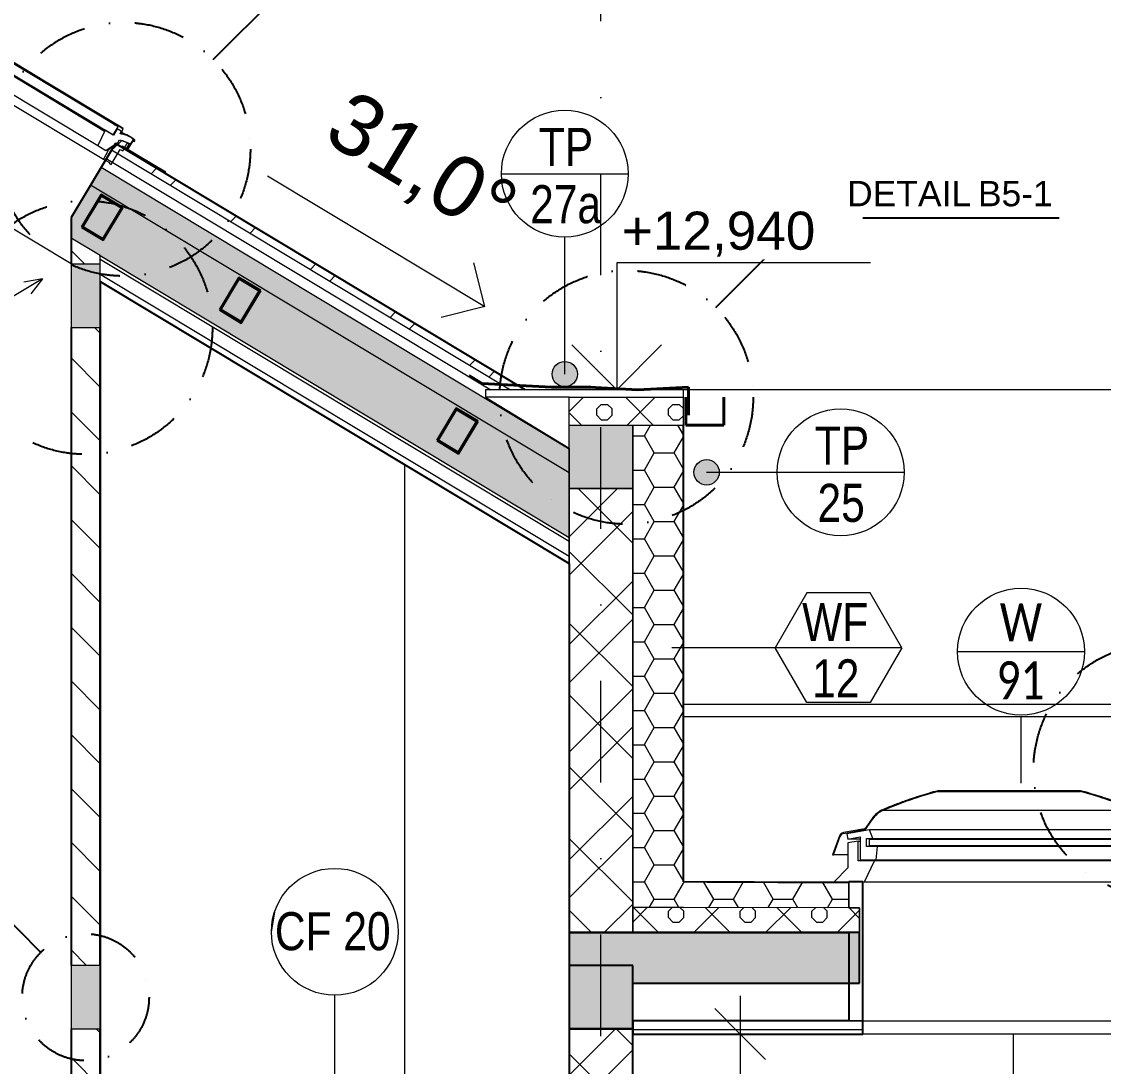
# Model space of a CAD drawing. Header units: millimetres. Extents: x 51291 to 245431, y -8645 to 72638.
# Drawn here: x 61745 to 66011, y 10273 to 14391 of the extents above; entities that cross this region are included whole.
import ezdxf

# ---------------------------------------------------------------- set-up
doc = ezdxf.new("R2010")
doc.units = ezdxf.units.MM
doc.linetypes.add('HA_DashDot_10mm-S3mm', pattern=[1000, 400, -300, 0, -300])
doc.linetypes.add('HA_DashDot_4mm-S1mm', pattern=[400, 200, -100, 0, -100])
for name, color, linetype, lineweight in [('A-____-____-DIMS', 9, 'Continuous', 5), ('A-____-____-DIMS-100', 9, 'Continuous', 5), ('A-CLNG-____-IDEN', 9, 'Continuous', 9), ('A-CLNG-____-MCUT', 9, 'Continuous', 25), ('A-CLNG-____-OTLN', 9, 'Continuous', 9), ('A-DETL-____-OTLN', 9, 'Continuous', 25), ('A-DETL-____-THIN', 9, 'Continuous', 9), ('A-DETL-____-WIDE', 9, 'Continuous', 40), ('A-DETL-GENF-OTLN', 9, 'Continuous', 9), ('A-FLOR-____-MCUT', 9, 'Continuous', 25), ('A-FLOR-____-OVHD', 9, 'HA_DashDot_4mm-S1mm', 25), ('A-FLOR-____-PATT', 9, 'Continuous', 25), ('A-GENM-____-IDEN', 9, 'Continuous', 9), ('A-GLAZ-____-IDEN', 9, 'Continuous', 9), ('A-GLAZ-____-MCUT', 9, 'Continuous', 5), ('A-GLAZ-____-OTLN', 9, 'Continuous', 5), ('A-ROOF-____-MCUT', 9, 'Continuous', 25), ('A-ROOF-____-OTLN', 9, 'Continuous', 9), ('A-ROOF-____-PATT', 9, 'Continuous', 25), ('A-WALL-____-MCUT', 9, 'Continuous', 25), ('A-WALL-____-OTLN', 9, 'Continuous', 9), ('A-WALL-____-PATT', 9, 'Continuous', 25), ('G-____-____-DIMS', 9, 'Continuous', 5), ('G-____-____-TEXT', 9, 'Continuous', 5), ('I-WALL-____-MCUT', 9, 'Continuous', 25), ('I-WALL-____-OTLN', 9, 'Continuous', 9), ('S-BEAM-____-MCUT', 9, 'Continuous', 25), ('S-COLS-____-OTLN', 9, 'Continuous', 9), ('S-GRID-____-OTLN', 9, 'Continuous', 5)]:
    doc.layers.add(name, color=color, linetype=linetype, lineweight=lineweight)
doc.styles.add('Arial_1', font='arial.ttf', dxfattribs={"height": 150})
doc.styles.add('Arial_2', font='arial.ttf', dxfattribs={"height": 100})
doc.styles.add('Arial_3', font='arial.ttf', dxfattribs={"width": 0.8, "height": 150})
doc.styles.add('Arial_4', font='arial.ttf', dxfattribs={"height": 240})
doc.styles.add('Calibri', font='calibri.ttf', dxfattribs={"width": 0.8, "height": 150})
doc.dimstyles.new('Inner_Dimensions', dxfattribs={"dimscale": 304.8, "dimtxt": 153.03891, "dimasz": 0.656168, "dimexe": 0.492126, "dimexo": 0.0625, "dimgap": 0.065617, "dimtad": 1, "dimdec": 0, "dimzin": 0, "dimdsep": 46, "dimtxsty": 'Arial_1', "dimblk1": 'OBLIQUE', "dimblk2": 'OBLIQUE', "dimsah": 1, "dimcen": 0.09, "dimdle": 0.492126, "dimazin": 0, "dimtfac": 1, "dimtdec": 4, "dimtix": 1, "dimtmove": 0, "dimatfit": 3, "dimfxl": 0.492126, "dimfxlon": 1, "dimtvp": 1, "dimtolj": 1, "dimtzin": 0, "dimlwd": 9, "dimlwe": 9, "dimarcsym": 2})
pattern_1 = [(45, (61896.3, 1865.4), (-212.132, 212.132), []), (45, (62046.3, 1865.4), (-212.132, 212.132), []), (315, (61896.3, 1865.4), (141.4214, 141.4214), [])]
pattern_2 = [(0, (61896.31, 1865.4), (117.187, 67.658), [78.125, -156.25]), (120, (61896.31, 1865.4), (-117.18705, 67.65792), [78.125, -156.25]), (60, (61896.31, 1865.4), (0.00045, 135.3168), [0, -156.25, 78.125, 0])]
pattern_3 = [(45, (61967.02, 1865.4), (-141.4214, 141.4214), []), (0, (62192.36, 1931.64), (141.421, 141.421), [25, -257.843]), (45, (62217.36, 1931.64), (-141.4214, 141.4214), [25, -175]), (90, (62235.04, 1949.32), (-141.421, 141.421), [25, -257.843]), (135, (62235.04, 1974.32), (-141.4214, -141.4214), [25, -175]), (0, (62192.36, 1992), (141.421, 141.421), [25, -257.843]), (45, (62174.69, 1974.32), (-141.4214, 141.4214), [25, -175]), (90, (62174.69, 1949.32), (-141.421, 141.421), [25, -257.843]), (135, (62192.36, 1931.64), (-141.4214, -141.4214), [25, -175]), (135, (62159.86, 1865.4), (-141.4214, -141.4214), [])]

# ---------------------------------------------------------------- blocks, each defined once
blk = doc.blocks.new('Roof-Windows_VELUX_CXP_ISD-1 - CXP size 900x1200 _090120_-1750642-ŘEZ 4-4 OBJEKT D')
at = {"layer": 'A-GLAZ-____-MCUT', "color": 50}
for p, q in [((65140.2, 11283.8), (65141.4, 11281)), ((65141.4, 11281), (65140.2, 11283.8)), ((66138.3, 11281), (66139.5, 11283.8)), ((66139.5, 11283.8), (66138.3, 11281)), ((65099.4, 11249.9), (65075.5, 11215.7)), ((65078, 11214), (65101.9, 11248.2)), ((66177.9, 11248.2), (66201.7, 11214)), ((66204.2, 11215.7), (66180.3, 11249.9)), ((64970.4, 11181), (64943.3, 11106.9)), ((64946.5, 11106.9), (64973.2, 11180)), ((65062.6, 11207.4), (64985.7, 11193.9)), ((64986.2, 11190.9), (65063.1, 11204.5)), ((65089.2, 11205.1), (64999.5, 11189.3)), ((64999.5, 11189.3), (65003.2, 11168.6)), ((65003.2, 11168.6), (65052.4, 11177.3)), ((65052.4, 11177.3), (65052.4, 11087.2)), ((65102.4, 11170.8), (65089.2, 11205.1)), ((66190.6, 11205.1), (66177.4, 11170.8)), ((66280.2, 11189.3), (66190.6, 11205.1)), ((66216.6, 11204.5), (66293.5, 11190.9)), ((66294, 11193.9), (66217.1, 11207.4)), ((66227.4, 11087.2), (66227.4, 11177.3)), ((66227.4, 11177.3), (66276.6, 11168.6)), ((66276.6, 11168.6), (66280.2, 11189.3)), ((66306.5, 11180), (66333.2, 11106.9)), ((66336.4, 11106.9), (66309.3, 11181)), ((65044.4, 11160.7), (65003.4, 11153.4)), ((65003.4, 11153.4), (65003.4, 11054.7)), ((65044.4, 11083), (65044.4, 11160.7)), ((65076.4, 11139.2), (65076.4, 11170.8)), ((65076.4, 11170.8), (65102.4, 11170.8)), ((65120.5, 11139.2), (65076.4, 11139.2)), ((66192.5, 11167.4), (65087.2, 11167.4)), ((65087.2, 11167.4), (65087.2, 11143.4)), ((65087.2, 11143.4), (66192.5, 11143.4)), ((65115.1, 11087.2), (65120.5, 11139.2)), ((66203.4, 11139.2), (66159.2, 11139.2)), ((66159.2, 11139.2), (66164.7, 11087.2)), ((66177.4, 11170.8), (66203.4, 11170.8)), ((66192.5, 11143.4), (66192.5, 11167.4)), ((66203.4, 11170.8), (66203.4, 11139.2)), ((66276.4, 11153.4), (66235.4, 11160.7)), ((66235.4, 11160.7), (66235.4, 11083)), ((66276.4, 11054.7), (66276.4, 11153.4)), ((64943.3, 11106.9), (64946.5, 11106.9)), ((66333.2, 11106.9), (66336.4, 11106.9)), ((65003.4, 11054.7), (64949.9, 11000)), ((65109.1, 11083), (65044.4, 11083)), ((65052.4, 11087.2), (65115.1, 11087.2)), ((65069.4, 11000), (65109.1, 11083)), ((66164.7, 11087.2), (66227.4, 11087.2)), ((66170.7, 11083), (66210.3, 11000)), ((66235.4, 11083), (66170.7, 11083)), ((66329.9, 11000), (66276.4, 11054.7)), ((64949.9, 11000), (65069.4, 11000)), ((66210.3, 11000), (66329.9, 11000))]:
    blk.add_line(p, q, dxfattribs=at)
at = {"layer": 'A-GLAZ-____-MCUT', "color": 50, "flags": 128}
for points in [[(65920.9, 11359.1), (65639.9, 11359.1), (65358.9, 11359.1)], [(65358.9, 11356), (65639.9, 11356), (65920.9, 11356)]]:
    blk.add_lwpolyline(points, dxfattribs=at)
at = {"layer": 'A-GLAZ-____-MCUT', "color": 50}
for centre, radius, start, end in [((65776.8, 9791.5), 1622.4, 104.9296, 113.1042), ((65776.8, 9791.5), 1619.4, 104.958, 113.1019), ((65502.9, 9791.5), 1622.4, 66.8958, 75.0703), ((65502.9, 9791.5), 1619.4, 66.8981, 75.042), ((65181.4, 11192.7), 100, 114.3422, 145.0985), ((65181.4, 11192.7), 97, 114.3422, 145.0985), ((66098.3, 11192.7), 97, 34.9015, 65.6578), ((66098.3, 11192.7), 100, 34.9015, 65.6578), ((64989.2, 11174.2), 20, 99.9932, 159.9502), ((64989.2, 11174.2), 17, 99.9932, 159.9502), ((65059.1, 11227.1), 20, 279.9932, 325.0985), ((65059.1, 11227.1), 23, 279.9932, 325.0985), ((66220.6, 11227.1), 23, 214.9015, 260.0068), ((66220.6, 11227.1), 20, 214.9015, 260.0068), ((66290.5, 11174.2), 17, 20.0498, 80.0068), ((66290.5, 11174.2), 20, 20.0498, 80.0068)]:
    blk.add_arc(centre, radius, start, end, dxfattribs=at)
at = {"layer": 'A-GLAZ-____-OTLN', "color": 50}
for p, q in [((66138.3, 11281), (65141.4, 11281)), ((66138.3, 11281), (65141.4, 11281)), ((66190.6, 11205.1), (65089.2, 11205.1)), ((65052.4, 11168.6), (65003.2, 11168.6)), ((65044.4, 11160.7), (65052.4, 11160.7)), ((65102.4, 11170.8), (66177.4, 11170.8)), ((66159.2, 11139.2), (65120.5, 11139.2)), ((66276.6, 11168.6), (66227.4, 11168.6)), ((66227.4, 11160.7), (66235.4, 11160.7)), ((65003.4, 11106.9), (64946.5, 11106.9)), ((66333.2, 11106.9), (66276.4, 11106.9)), ((66170.7, 11083), (65109.1, 11083)), ((65115.1, 11087.2), (66164.7, 11087.2)), ((65069.4, 11000), (66210.3, 11000))]:
    blk.add_line(p, q, dxfattribs=at)
for points, knots in [([(65358.9, 11359.1), (65334, 11352.5), (65301.1, 11342.9), (65268.5, 11332.2), (65260.4, 11329.5)], [0, 0, 0, 0, 0.3333333, 0.4444658, 0.4444658, 0.4444658, 0.4444658]), ([(66019.4, 11329.5), (66011.2, 11332.2), (65978.6, 11342.9), (65945.7, 11352.5), (65920.9, 11359.1)], [-0.4444826, -0.4444826, -0.4444826, -0.4444826, -0.3333333, 0, 0, 0, 0]), ([(65236, 11321.1), (65228, 11318.3), (65195.7, 11306.6), (65163.9, 11293.9), (65140.2, 11283.8)], [0.5555541, 0.5555541, 0.5555541, 0.5555541, 0.6666667, 1, 1, 1, 1]), ([(66139.5, 11283.8), (66115.8, 11293.9), (66084, 11306.6), (66051.8, 11318.3), (66043.7, 11321.1)], [-1, -1, -1, -1, -0.6666667, -0.5555283, -0.5555283, -0.5555283, -0.5555283]), ([(65115.3, 11267.7), (65113.8, 11266.3), (65108, 11260.9), (65102.8, 11254.8), (65099.4, 11249.9)], [0.5553188, 0.5553188, 0.5553188, 0.5553188, 0.6666667, 1, 1, 1, 1]), ([(65140.2, 11283.8), (65134.8, 11281.3), (65127.8, 11277.4), (65121.4, 11272.7), (65119.8, 11271.4)], [0, 0, 0, 0, 0.3333333, 0.4446988, 0.4446988, 0.4446988, 0.4446988]), ([(66159.9, 11271.4), (66158.3, 11272.7), (66151.9, 11277.4), (66145, 11281.3), (66139.5, 11283.8)], [-0.4447841, -0.4447841, -0.4447841, -0.4447841, -0.3333333, 0, 0, 0, 0]), ([(66180.3, 11249.9), (66176.9, 11254.8), (66171.8, 11260.9), (66166, 11266.3), (66164.5, 11267.7)], [-1, -1, -1, -1, -0.6666667, -0.5551982, -0.5551982, -0.5551982, -0.5551982]), ([(64985.7, 11193.9), (64984, 11193.6), (64981.5, 11192.8), (64978.4, 11191.1), (64976.7, 11189.8), (64975.4, 11188.6), (64974.1, 11187.4), (64972.2, 11185), (64971, 11182.7), (64970.4, 11181)], [0, 0, 0, 0, 0.25, 0.375, 0.5, 0.5625, 0.625, 0.75, 1, 1, 1, 1]), ([(66309.3, 11181), (66308.7, 11182.7), (66307.5, 11185), (66305.3, 11187.7), (66303.7, 11189.2), (66302.4, 11190.3), (66300.9, 11191.3), (66298.2, 11192.8), (66295.8, 11193.6), (66294, 11193.9)], [-1, -1, -1, -1, -0.75, -0.625, -0.5, -0.4375, -0.375, -0.25, 0, 0, 0, 0])]:
    blk.add_open_spline(points, degree=3, knots=knots, dxfattribs=at)
for points in [[(65117.2, 11265.4), (65118.7, 11266.7), (65120.2, 11267.9), (65121.7, 11269.1)], [(66158, 11269.1), (66159.6, 11267.9), (66161, 11266.7), (66162.5, 11265.4)], [(65063.1, 11204.5), (65064.6, 11204.7), (65067.5, 11205.5), (65071.6, 11207.6), (65075.2, 11210.4), (65077.1, 11212.7), (65078, 11214)], [(66201.7, 11214), (66202.6, 11212.7), (66204.6, 11210.4), (66208.1, 11207.6), (66212.2, 11205.5), (66215.1, 11204.7), (66216.6, 11204.5)]]:
    blk.add_open_spline(points, degree=3, dxfattribs=at)
blk = doc.blocks.new('Roof-Windows_VELUX_GLL_1061 - CK02-1755538-ŘEZ 4-4 OBJEKT D')
at = {"layer": 'A-GLAZ-____-MCUT', "color": 50}
for p, q in [((61389.3, 14352.8), (61386.7, 14348.5)), ((61386.7, 14348.5), (61472.4, 14297)), ((61475, 14301.3), (61389.3, 14352.8)), ((61499, 14341.2), (61431.6, 14229)), ((61497.2, 14358.2), (61490.2, 14346.5)), ((61490.2, 14346.5), (61499, 14341.2)), ((61509.3, 14350.9), (61497.2, 14358.2)), ((61522.4, 14372.7), (61509.3, 14350.9)), ((61608.7, 14320.8), (61522.4, 14372.7)), ((61472.4, 14297), (61475, 14301.3)), ((61554.4, 14302.1), (61516.6, 14228.1)), ((61529.8, 14268.8), (61554.4, 14307.5)), ((61554.4, 14307.5), (61559.3, 14315.6)), ((61556.1, 14304.9), (61554.4, 14302.1)), ((61575.2, 14293.4), (61556.1, 14304.9)), ((61559.3, 14315.6), (61578.2, 14304.2)), ((61561.8, 14271.2), (61575.2, 14293.4)), ((61584.8, 14301.7), (61565.2, 14269.1)), ((61578.2, 14304.2), (61582.7, 14311.7)), ((61582.7, 14311.7), (61597.8, 14302.6)), ((62125.4, 13976.8), (61584.8, 14301.7)), ((61597.8, 14302.6), (61608.7, 14320.8)), ((61464.4, 14209.3), (61490.5, 14252.7)), ((61498.3, 14256.9), (61485.2, 14235.1)), ((61490.5, 14252.7), (61492.6, 14252.3)), ((61492.6, 14252.3), (61505.5, 14273.8)), ((61504.7, 14253.1), (61498.3, 14256.9)), ((61525.3, 14245), (61504.7, 14253.1)), ((61505.5, 14273.8), (61522, 14263.9)), ((61522, 14263.9), (61529.8, 14268.8)), ((61538.3, 14215), (61574.8, 14263.4)), ((61574.8, 14263.4), (61561.8, 14271.2)), ((61565.2, 14269.1), (62105.9, 13944.3)), ((61431.6, 14229), (61464.4, 14209.3)), ((61486.7, 14232.2), (61488.9, 14232)), ((61495.1, 14221.3), (61499.7, 14219.3)), ((61503.8, 14220.9), (61505.8, 14225.6)), ((61505.8, 14225.6), (61523.1, 14218.2)), ((61516.6, 14228.1), (61525.3, 14245)), ((61533.2, 14218.1), (61516.6, 14228.1)), ((61516.6, 14228.1), (61538.3, 14215)), ((61523.1, 14218.2), (61522.5, 14216.8)), ((61530.1, 14212.9), (61533.2, 14218.1)), ((62074, 13963.4), (62045.7, 13902.6)), ((62107, 13943.6), (62074, 13963.4)), ((62105.9, 13944.3), (62125.4, 13976.8)), ((62122.1, 13968.8), (62107, 13943.6)), ((62123, 13982.5), (62109.2, 13986.6)), ((62109.2, 13986.6), (62112.7, 13984.5)), ((62112.7, 13984.5), (62122.7, 13981.5)), ((62137.3, 13959.7), (62122.1, 13968.8)), ((62130.3, 13978.2), (62144.8, 13969.6)), ((62146, 13970), (62130.8, 13979.1)), ((62133.2, 13948.9), (62137.3, 13959.7)), ((62144.8, 13969.6), (62136.7, 13948.5)), ((62138.7, 13950.9), (62146, 13970)), ((62077.7, 13883.4), (62126, 13915.9)), ((62139.9, 13921.8), (62107.8, 13890.7)), ((62126, 13915.9), (62131.4, 13925)), ((62131.4, 13925), (62175.5, 13909.3)), ((62167, 13912), (62139.9, 13921.8)), ((62143.6, 13882), (62161.5, 13911.9)), ((62167.2, 13907.7), (62155.4, 13888)), ((62185.8, 13926.4), (62160.8, 13884.8)), ((62161.5, 13911.9), (62166.3, 13910.1)), ((62162.5, 13883.8), (62184.6, 13920.5)), ((62175.5, 13909.3), (62185.8, 13926.4)), ((62184.6, 13920.5), (62187.5, 13918.8)), ((62045.7, 13902.6), (62077.7, 13883.4)), ((62086.1, 13882.9), (62068.2, 13849.2)), ((62099.4, 13895.7), (62086.1, 13882.9)), ((62098.5, 13828.3), (62133.7, 13886.8)), ((62107.8, 13890.7), (62099.4, 13895.7)), ((62133.7, 13886.8), (62143.6, 13882)), ((62141.9, 13900.6), (62139.3, 13896.3)), ((62139.3, 13896.3), (62310.8, 13793.3)), ((62313.3, 13797.6), (62141.9, 13900.6)), ((62155.4, 13888), (62157.1, 13887)), ((62157.1, 13887), (62168.9, 13906.6)), ((62160.8, 13884.8), (62162.5, 13883.8)), ((62068.2, 13849.2), (62091.8, 13835)), ((62091.8, 13835), (62090.6, 13833)), ((62090.6, 13833), (62098.5, 13828.3)), ((62310.8, 13793.3), (62313.3, 13797.6))]:
    blk.add_line(p, q, dxfattribs=at)
for centre, radius, start, end in [((61486.9, 14234.1), 1.93, 149, 264.5718), ((61484.8, 14211.4), 7, 305.0324, 10.2113), ((61488.4, 14227), 5, 337.8937, 84.5718), ((61484.8, 14211.4), 8.4, 305.0324, 10.2125), ((61514, 14216.6), 22.6, 157.8937, 190.2113), ((61513.9, 14216.6), 21.2, 170.407, 190.2125), ((61494.5, 14219.9), 1.5, 66.7499, 170.407), ((61501, 14222.1), 3.1, 246.7499, 336.7493), ((61526.5, 14215.1), 4.3, 156.75, 329), ((61490.3, 14203.6), 2.5, 125.0324, 219.7084), ((61519.7, 14228), 40.7, 219.7084, 254.5824), ((61490.3, 14203.6), 1.1, 125.0324, 219.7088), ((61519.7, 14228), 39.3, 219.7088, 244.4278), ((61504.9, 14197.1), 5, 244.4278, 308.3099), ((61509.5, 14191.2), 2.5, 254.5824, 128.3099), ((62112.6, 13947.5), 35.5, 60.0069, 73.4346), ((62112.6, 13947.5), 36.5, 59.993, 73.4346), ((62119.6, 13852.1), 100.7, 44.9344, 79.0659), ((62122, 13850.2), 99.3, 72.1661, 83.5738), ((62122, 13850.2), 99.3, 72.1661, 81.5076), ((62122.1, 13850.6), 99, 61.0837, 72.1475), ((62122.1, 13850.6), 99, 61.0759, 72.1475), ((62165.7, 13908.5), 1.7, 329, 70.1038), ((62165.7, 13908.5), 3.7, 329, 70.1038), ((62122.1, 13850.6), 99, 49.9885, 61.0837), ((62122.1, 13850.6), 99, 49.9907, 61.0759), ((62188.9, 13921.2), 2.83, 239, 44.9344)]:
    blk.add_arc(centre, radius, start, end, dxfattribs=at)
at = {"layer": 'A-GLAZ-____-OTLN', "color": 50}
for p, q in [((61553.8, 14306.6), (61578.8, 14291.6)), ((61575.2, 14293.4), (61578.6, 14291.4)), ((61575.9, 14294.6), (61581.4, 14303.7)), ((61575.9, 14294.6), (61579.3, 14292.5)), ((61581.4, 14303.7), (61584.3, 14308.6)), ((61581.4, 14303.7), (61584.8, 14301.7)), ((61584.3, 14308.6), (61842.3, 14153.6)), ((61496.2, 14258.2), (61498.3, 14256.9)), ((61572.4, 14260.2), (62072.3, 13959.7)), ((62074.2, 13842.9), (61464.4, 14209.3)), ((61489.1, 14241.6), (61485.3, 14243.9)), ((61513.9, 14222.1), (61522.6, 14216.9)), ((61529.5, 14212.7), (62045.7, 13902.6)), ((61839.3, 14148.7), (61842.3, 14153.6)), ((61842.3, 14153.6), (61839.3, 14148.7)), ((61842.3, 14153.6), (62128.1, 13981.9)), ((62128.1, 13981.9), (62125.2, 13977)), ((62127.5, 13980.8), (62127, 13980)), ((62136.2, 13956.7), (62139.2, 13954.9)), ((62139.9, 13954.5), (62155.9, 13944.9)), ((62086.1, 13882.9), (62081.3, 13885.8)), ((62097.6, 13896.8), (62099.4, 13895.7))]:
    blk.add_line(p, q, dxfattribs=at)
blk = doc.blocks.new('185-01_OBJEKT D_Central_rvt-1-ŘEZ 4-4 OBJEKT D')
at = {"layer": 'A-FLOR-____-PATT', "lineweight": 9}
h = blk.add_hatch(color=254, dxfattribs=at)
h.paths.add_polyline_path([(69089.9, 10600), (69089.9, 10800), (66229.9, 10800), (66229.9, 10600), (68976.2, 10600)])
h.paths.add_polyline_path([(64053.5, 10600), (65049.9, 10600), (65049.9, 10800), (63904.9, 10800), (63904.9, 10600)])
at = {"layer": 'A-ROOF-____-PATT', "lineweight": 5}
h = blk.add_hatch(dxfattribs=at)
h.set_pattern_fill('FP_6', color=8, style=0, pattern_type=2)
h.set_pattern_definition([(45, (61896.3, 1865.4), (-251.447, 251.447), []), (45, (61896.3, 2246.4), (-251.447, 251.447), [])])
h.paths.add_polyline_path([(58714.9, 10456.6), (60562.3, 14808.9), (61482.7, 14255.8), (61498.2, 14281.5), (60548.1, 14852.3), (58714.9, 10533.4)])
h.paths.add_polyline_path([(63672.6, 12940), (63730.8, 12940), (62115.1, 13910.8), (62099.6, 13885.1), (63653.4, 12951.5)])
h = blk.add_hatch(dxfattribs=at)
h.set_pattern_fill('FP_5', color=50, style=0, pattern_type=2)
h.set_pattern_definition(pattern_2)
h.paths.add_polyline_path([(56880.7, 5726.2), (56890.8, 5750), (56839.9, 5750), (56839.9, 5726.2)])
h.paths.add_polyline_path([(58714.9, 10200), (58779.7, 10200), (60637.6, 14576.9), (61400.3, 14118.7), (61441.5, 14187.2), (60600, 14692.9), (58714.9, 10251.9)])
h.paths.add_polyline_path([(63904.9, 12613.8), (63904.9, 12707.1), (62058.4, 13816.6), (62017.2, 13748), (63862.9, 12639)])
h = blk.add_hatch(dxfattribs=at)
h.set_pattern_fill('FP_5', color=50, style=0, pattern_type=2)
h.set_pattern_definition(pattern_2)
h.paths.add_polyline_path([(56880.7, 5726.2), (57119.7, 5726.2), (57800.5, 7330), (57719.8, 7330), (57719.8, 7450), (57639.8, 7450), (57639.8, 7420), (57599.7, 7420), (56959.9, 5912.6), (56959.9, 5750), (56890.8, 5750)])
h.paths.add_polyline_path([(59018.7, 10200), (60741.3, 14258), (61287, 13930.1), (61400.3, 14118.7), (60637.6, 14576.9), (58779.7, 10200), (58857.4, 10200)])
h.paths.add_polyline_path([(63904.9, 12357.1), (63904.9, 12613.8), (62017.2, 13748), (61939.9, 13619.2), (61939.9, 13537.8), (63506.6, 12596.4)])
h = blk.add_hatch(dxfattribs=at)
h.set_pattern_fill('FP_5', color=50, style=0, pattern_type=2)
h.set_pattern_definition(pattern_2)
h.paths.add_polyline_path([(68809.9, 10883.1), (68809.9, 10983.2), (66229.9, 10992.5), (66229.9, 10892.5), (68429.2, 10884.5)])
h.paths.add_polyline_path([(65007.4, 10896.9), (65007.4, 10996.9), (64354.9, 10999.3), (64354.9, 10899.3), (64874, 10897.4)])
h = blk.add_hatch(dxfattribs=at)
h.set_pattern_fill('FP_8', color=50, style=0, pattern_type=2)
h.set_pattern_definition(pattern_3)
h.paths.add_polyline_path([(68429.2, 10800), (68809.9, 10800), (68809.9, 10883.1), (66229.9, 10892.5), (66229.9, 10800), (67882.2, 10800)])
h.paths.add_polyline_path([(64600.5, 10800), (65049.9, 10800), (65049.9, 10896.8), (64154.9, 10900), (64154.9, 10800)])
at = {"layer": 'A-WALL-____-PATT', "lineweight": 5}
h = blk.add_hatch(dxfattribs=at)
h.set_pattern_fill('FP_1', color=50, style=0, pattern_type=2)
h.set_pattern_definition([(135, (61896.31, 1865.4), (-106.066, -106.066), [])])
h.paths.add_polyline_path([(62054.9, 9950), (62054.9, 10420), (61939.9, 10420), (61939.9, 9950)])
h.paths.add_polyline_path([(62054.9, 10670), (62054.9, 13468.7), (61939.9, 13537.8), (61939.9, 13435), (62054.9, 13435), (62054.9, 13185), (61939.9, 13185), (61939.9, 10670), (62054.9, 10670)])
at = {"layer": 'A-WALL-____-PATT', "lineweight": 9}
for points in [[(63904.9, 12550), (64154.9, 12550), (64154.9, 12800), (63904.9, 12800), (63904.9, 12613.8)], [(63904.9, 10420), (64154.9, 10420), (64154.9, 10600), (63904.9, 10600), (63904.9, 10451.1)]]:
    blk.add_hatch(color=254, dxfattribs=at).paths.add_polyline_path(points)
at = {"layer": 'A-WALL-____-PATT', "lineweight": 5}
h = blk.add_hatch(dxfattribs=at)
h.set_pattern_fill('FP_5', color=50, style=0, pattern_type=2)
h.set_pattern_definition(pattern_2)
h.paths.add_polyline_path([(64354.9, 10899.3), (64354.9, 12800), (64154.9, 12800), (64154.9, 10900), (64288.2, 10899.5)])
h = blk.add_hatch(dxfattribs=at)
h.set_pattern_fill('FP_3', color=8, style=0, pattern_type=2)
h.set_pattern_definition(pattern_1)
h.paths.add_polyline_path([(63904.9, 10800), (64154.9, 10800), (64154.9, 12550), (63904.9, 12550), (63904.9, 11701.3)])
h = blk.add_hatch(dxfattribs=at)
h.set_pattern_fill('FP_3', color=8, style=0, pattern_type=2)
h.set_pattern_definition(pattern_1)
h.paths.add_polyline_path([(63904.9, 7670), (64154.9, 7670), (64154.9, 10420), (63904.9, 10420), (63904.9, 7800)])
at = {"layer": 'A-CLNG-____-MCUT', "color": 10}
for p, q in [((65007.4, 10452), (64154.9, 10452)), ((64154.9, 10452), (64154.9, 10400)), ((65062.4, 10400), (65062.4, 10452)), ((64154.9, 10400), (65062.4, 10400))]:
    blk.add_line(p, q, dxfattribs=at)
at = {"layer": 'A-CLNG-____-MCUT', "color": 250, "lineweight": 9}
for p, q in [((65062.4, 10452), (65007.4, 10452)), ((65062.4, 10416), (64154.9, 10416))]:
    blk.add_line(p, q, dxfattribs=at)
at = {"layer": 'A-CLNG-____-OTLN', "color": 250}
for p, q in [((65062.4, 10452), (66217.4, 10452)), ((66217.4, 10400), (65062.4, 10400))]:
    blk.add_line(p, q, dxfattribs=at)
at = {"layer": 'A-FLOR-____-MCUT', "color": 10}
for p, q in [((65049.9, 10800), (63904.9, 10800)), ((63904.9, 10800), (63904.9, 10600)), ((65049.9, 10600), (65049.9, 10800)), ((64155, 10670), (63904.9, 10670)), ((63904.9, 10670), (63904.9, 10420)), ((64155, 10420), (64155, 10670)), ((64154.9, 10600), (65049.9, 10600)), ((63904.9, 10420), (64155, 10420))]:
    blk.add_line(p, q, dxfattribs=at)
at = {"layer": 'A-ROOF-____-MCUT', "color": 10}
for p, q in [((62115.1, 13910.8), (61939.9, 13619.2)), ((63730.8, 12940), (62115.1, 13910.8)), ((61939.9, 13619.2), (61939.9, 13537.8)), ((62054.9, 13366.6), (63904.9, 12255)), ((64154.9, 10800), (65007.4, 10800))]:
    blk.add_line(p, q, dxfattribs=at)
at = {"layer": 'A-ROOF-____-MCUT', "color": 250, "lineweight": 9}
for p, q in [((62099.6, 13885.1), (63672.6, 12940)), ((62079, 13850.8), (63594.9, 12940)), ((62058.4, 13816.6), (63904.9, 12707.1)), ((62017.2, 13748), (63904.9, 12613.8)), ((63904.9, 12707.1), (63904.9, 12708.9)), ((63904.9, 12613.8), (63904.9, 12707.1)), ((63904.9, 12550), (63904.9, 12613.8)), ((63904.9, 12357.1), (63904.9, 12550)), ((63904.9, 12342.5), (63904.9, 12357.1)), ((63904.9, 12284.2), (63904.9, 12342.5)), ((63904.9, 12255), (63904.9, 12284.2)), ((65007.4, 10896.9), (65007.4, 10996.9)), ((64354.9, 10899.3), (64154.9, 10900)), ((64154.9, 10900), (64154.9, 10800)), ((65007.4, 10896.9), (64354.9, 10899.3)), ((65049.9, 10896.8), (65007.4, 10896.9)), ((65049.9, 10800), (65049.9, 10896.8)), ((65007.4, 10800), (65049.9, 10800))]:
    blk.add_line(p, q, dxfattribs=at)
at = {"layer": 'A-ROOF-____-MCUT', "color": 10, "flags": 128}
blk.add_lwpolyline([(65007.4, 10996.9), (64914.1, 10997.3), (64820.9, 10997.6), (64727.7, 10997.9), (64634.5, 10998.3), (64541.3, 10998.6), (64448.1, 10998.9), (64354.9, 10999.3)], dxfattribs=at)
at = {"layer": 'A-ROOF-____-OTLN', "color": 250}
for p, q in [((61939.9, 13435.7), (61241.9, 13855.1)), ((62054.9, 13468.7), (63904.9, 12357.1)), ((62054.9, 13454.1), (63904.9, 12342.5)), ((62054.9, 13395.8), (63904.9, 12284.2)), ((64354.9, 11650), (64354.9, 11700)), ((64354.9, 11700), (68809.9, 11700)), ((68809.9, 11650), (64354.9, 11650)), ((64354.9, 11000), (64949.9, 11000))]:
    blk.add_line(p, q, dxfattribs=at)
at = {"layer": 'A-WALL-____-MCUT', "color": 250, "lineweight": 9}
for p, q in [((62054.9, 13468.7), (61939.9, 13537.8)), ((62054.9, 13454.1), (62054.9, 13468.7)), ((62054.9, 13435), (62054.9, 13454.1)), ((64154.9, 12800), (64154.9, 12550)), ((64154.9, 12550), (64154.9, 12800)), ((63904.9, 12708.9), (63904.9, 12707.1)), ((63904.9, 12707.1), (63904.9, 12613.8)), ((63904.9, 12613.8), (63904.9, 12550)), ((63904.9, 12550), (63904.9, 12357.1)), ((64154.9, 12550), (63904.9, 12550)), ((63904.9, 12550), (64154.9, 12550)), ((64154.9, 11000), (64154.9, 12550)), ((64154.9, 12550), (64154.9, 11000)), ((63904.9, 12357.1), (63904.9, 12342.5)), ((63904.9, 12342.5), (63904.9, 12284.2)), ((63904.9, 12284.2), (63904.9, 12255)), ((64154.9, 11000), (64154.9, 10900)), ((65007.4, 10996.9), (65007.4, 10896.9)), ((64154.9, 10800), (64154.9, 10900)), ((65049.9, 10896.8), (65049.9, 10800)), ((65049.9, 10800), (65007.4, 10800)), ((65007.4, 10452), (65062.4, 10452))]:
    blk.add_line(p, q, dxfattribs=at)
at = {"layer": 'A-WALL-____-MCUT', "color": 10}
for p, q in [((61939.9, 13537.8), (61939.9, 13435.7)), ((64354.9, 10999.3), (64354.9, 12800))]:
    blk.add_line(p, q, dxfattribs=at)
at = {"layer": 'A-WALL-____-MCUT', "color": 250, "lineweight": 9, "flags": 128}
for points in [[(64154.9, 10900), (64221.5, 10899.8), (64288.2, 10899.5), (64354.9, 10899.3)], [(65007.4, 10896.9), (65028.6, 10896.8), (65049.9, 10896.8)]]:
    blk.add_lwpolyline(points, dxfattribs=at)
at = {"layer": 'A-WALL-____-OTLN', "color": 250}
blk.add_line((68809.9, 12940), (64354.9, 12940), dxfattribs=at)
at = {"layer": 'I-WALL-____-MCUT', "color": 10}
for p, q in [((61939.9, 13185), (61939.9, 10670)), ((62054.9, 10670), (62054.9, 13185)), ((63904.9, 12255), (63904.9, 10800)), ((65062.4, 11000), (65007.4, 11000)), ((65007.4, 11000), (65007.4, 10996.9)), ((65062.4, 10452), (65062.4, 11000)), ((63904.9, 10800), (64154.9, 10800)), ((65007.4, 10800), (65007.4, 10452)), ((63904.9, 10600), (63904.9, 10420)), ((64154.9, 10420), (64154.9, 10600)), ((61939.9, 10420), (61939.9, 9950)), ((62054.9, 9950), (62054.9, 10420)), ((63904.9, 10420), (63904.9, 7800)), ((64154.9, 10420), (63904.9, 10420)), ((63904.9, 10420), (64154.9, 10420)), ((64154.9, 7800), (64154.9, 10420))]:
    blk.add_line(p, q, dxfattribs=at)
at = {"layer": 'I-WALL-____-OTLN', "color": 250}
for p, q in [((63254.9, 12645.6), (63254.9, 10152)), ((64154.9, 10900), (64154.9, 11000)), ((65062.4, 10452), (66217.4, 10452)), ((65654.9, 10400), (65654.9, 7800))]:
    blk.add_line(p, q, dxfattribs=at)
at = {"layer": 'S-COLS-____-OTLN', "color": 250}
blk.add_line((62057.4, 10152), (62057.4, 13365.2), dxfattribs=at)
at = {"layer": 'A-GLAZ-____-OTLN', "color": 250, "lineweight": 9}
for name in ['Roof-Windows_VELUX_GLL_1061 - CK02-1755538-ŘEZ 4-4 OBJEKT D', 'Roof-Windows_VELUX_CXP_ISD-1 - CXP size 900x1200 _090120_-1750642-ŘEZ 4-4 OBJEKT D']:
    blk.add_blockref(name, (0, 0), dxfattribs=at)
blk = doc.blocks.new('BD Libuτ_IFC_210924_ifc-1-ŘEZ 4-4 OBJEKT D')
at = {"layer": 'S-BEAM-____-MCUT', "color": 10}
for p, q in [((62058.6, 13709.4), (61981.3, 13580.8)), ((61986.8, 13582.1), (62059.9, 13703.9)), ((62144.3, 13657.8), (62058.6, 13709.4)), ((62059.9, 13703.9), (62138.8, 13656.5)), ((62138.8, 13656.5), (62065.7, 13534.8)), ((62067, 13529.3), (62144.3, 13657.8)), ((61981.3, 13580.8), (62067, 13529.3)), ((62065.7, 13534.8), (61986.8, 13582.1)), ((62602.1, 13382.7), (62524.9, 13254.2)), ((62530.4, 13255.5), (62603.5, 13377.3)), ((62687.9, 13331.2), (62602.1, 13382.7)), ((62603.5, 13377.3), (62682.4, 13329.9)), ((62682.4, 13329.9), (62609.2, 13208.2)), ((62610.6, 13202.7), (62687.9, 13331.2)), ((62524.9, 13254.2), (62610.6, 13202.7)), ((62609.2, 13208.2), (62530.4, 13255.5)), ((63459.3, 12867.7), (63382, 12739.1)), ((63387.5, 12740.5), (63460.7, 12862.2)), ((63545, 12816.2), (63459.3, 12867.7)), ((63460.7, 12862.2), (63539.5, 12814.8)), ((63539.5, 12814.8), (63466.4, 12693.1)), ((63467.8, 12687.6), (63545, 12816.2)), ((63382, 12739.1), (63467.8, 12687.6)), ((63466.4, 12693.1), (63387.5, 12740.5))]:
    blk.add_line(p, q, dxfattribs=at)
blk = doc.blocks.new('HA_Tag_Ceiling - Group _ Type Mark-1822524-ŘEZ 4-4 OBJEKT D')
at = {"layer": 'A-CLNG-____-IDEN'}
blk.add_line((66192.4, 6607.9), (66207.4, 6693.4), dxfattribs=at)
blk.add_circle((66442.4, 6607.9), 250, dxfattribs=at)
blk = doc.blocks.new('Spot Elevations - Default-792506-ŘEZ 4-4 OBJEKT D')
at = {"layer": 'G-____-____-DIMS', "lineweight": 9}
for p, q in [((70363.8, 11800), (69363.8, 11800)), ((69363.8, 11800), (69363.8, 11300)), ((69187, 11476.8), (69363.8, 11300)), ((69363.8, 11300), (69540.5, 11476.8))]:
    blk.add_line(p, q, dxfattribs=at)
blk = doc.blocks.new('HA_TAG_WD - Type Mark-1502833-ŘEZ 4-4 OBJEKT D')
at = {"layer": 'A-GLAZ-____-IDEN'}
blk.add_line((65436.3, 11907.3), (65936.3, 11907.3), dxfattribs=at)
blk.add_circle((65686.3, 11907.3), 250, dxfattribs=at)
blk = doc.blocks.new('DIMBLOCK41-ŘEZ 4-4 OBJEKT D')
at = {"layer": 'A-____-____-DIMS-100', "lineweight": 9}
for p, q in [((64578.2, 10550), (64578.2, 7650)), ((64578.2, 10400), (64478.2, 10500)), ((64728.2, 10400), (64428.2, 10400)), ((64578.2, 10400), (64678.2, 10300)), ((64578.2, 10400), (64728.2, 10400)), ((64578.2, 7800), (64478.2, 7900)), ((64728.2, 7800), (64428.2, 7800)), ((64578.2, 7800), (64678.2, 7700)), ((64578.2, 7800), (64728.2, 7800))]:
    blk.add_line(p, q, dxfattribs=at)
at = {"layer": 'A-____-____-DIMS-100', "color": 0, "lineweight": 9, "insert": (64363.4, 8869.3), "char_height": 150, "width": 553.765, "attachment_point": 1, "rotation": 90, "line_spacing_factor": 0.941778, "style": 'Arial_1'}
blk.add_mtext('2600', dxfattribs=at)
blk = doc.blocks.new('_Oblique')
at = {"color": 0, "linetype": 'ByBlock', "lineweight": -2}
blk.add_line((-0.5, -0.5), (0.5, 0.5), dxfattribs=at)
blk = doc.blocks.new('HA_TAG_GM_Products1 - Generic-1835784-ŘEZ 4-4 OBJEKT D')
at = {"layer": 'A-GENM-____-IDEN'}
blk.add_line((55891.3, 3503.6), (56391.3, 3503.6), dxfattribs=at)
blk.add_circle((56141.3, 3503.6), 250, dxfattribs=at)

msp = doc.modelspace()

# ---------------------------------------------------------------- hatches: boundary and pattern name
at = {"layer": 'A-DETL-GENF-OTLN'}
for points in [[(61939.9, 13185), (62054.9, 13185), (62054.9, 13435), (61939.9, 13435)], [(61939.9, 10420), (62054.9, 10420), (62054.9, 10670), (61939.9, 10670), (61939.9, 10451.1)]]:
    msp.add_hatch(color=254, dxfattribs=at).paths.add_polyline_path(points)
at = {"layer": 'A-DETL-GENF-OTLN', "lineweight": 5}
h = msp.add_hatch(dxfattribs=at)
h.set_pattern_fill('FP_8', color=50, style=0, pattern_type=2)
h.set_pattern_definition(pattern_3)
h.paths.add_polyline_path([(63904.9, 12800), (64354.9, 12800), (64354.9, 12910), (63904.9, 12910)])
at = {"layer": 'A-GENM-____-IDEN'}
h = msp.add_hatch(color=256, dxfattribs=at)
edge = h.paths.add_edge_path()
edge.add_arc((63887, 13001.3), 50, 0, 360)
h = msp.add_hatch(color=256, dxfattribs=at)
edge = h.paths.add_edge_path()
edge.add_arc((64446.5, 12614.2), 50, 0, 360)

# ---------------------------------------------------------------- linework, layer by layer
at = {"layer": 'A-CLNG-____-IDEN'}
msp.add_line((62979.9, 10152), (62979.9, 10553), dxfattribs=at)
at = {"layer": 'A-DETL-____-OTLN'}
for p, q in [((62500.6, 14241.4), (62854.2, 14594.9)), ((64483.4, 13263.6), (64837, 13617.1)), ((64837, 13617.1), (65837, 13617.1)), ((61820.6, 10721.8), (61290.3, 11252.1))]:
    msp.add_line(p, q, dxfattribs=at)
at = {"layer": 'A-DETL-____-THIN'}
for p, q in [((62054.9, 13435), (61939.9, 13435)), ((61939.9, 13435), (61939.9, 13185)), ((62054.9, 13185), (62054.9, 13435)), ((61827.2, 13376.8), (61463.3, 13158.2)), ((61827.2, 13376.8), (61753.3, 13363.8)), ((61827.2, 13376.8), (61781, 13317.7)), ((61939.9, 13185), (62054.9, 13185)), ((64354.9, 12940), (63574.3, 12940)), ((63574.3, 12940), (63574.3, 12910)), ((64354.9, 12910), (64354.9, 12940)), ((63574.9, 12910), (63904.9, 12708.9)), ((63904.9, 12910), (63574.9, 12910)), ((63904.9, 12910), (64354.9, 12910)), ((63904.9, 12708.9), (63904.9, 12910)), ((64354.9, 12800), (64354.9, 12910)), ((63904.9, 12800), (64354.9, 12800)), ((64841.6, 12139.5), (64716.6, 11923)), ((65091.6, 12139.5), (64841.6, 12139.5)), ((65216.6, 11923), (65091.6, 12139.5)), ((64716.6, 11923), (64309.4, 11923)), ((65216.6, 11923), (64716.6, 11923)), ((64841.6, 11706.5), (64716.6, 11923)), ((65216.6, 11923), (65091.6, 11706.5)), ((65091.6, 11706.5), (64841.6, 11706.5)), ((62054.9, 10670), (61939.9, 10670)), ((61939.9, 10670), (61939.9, 10420)), ((62054.9, 10420), (62054.9, 10670)), ((61939.9, 10420), (62054.9, 10420))]:
    msp.add_line(p, q, dxfattribs=at)
at = {"layer": 'A-DETL-____-WIDE'}
for p, q in [((63561.4, 12964.4), (63510.2, 12995.6)), ((63834.9, 12950), (63561.4, 12964.4)), ((63989.9, 12950), (63834.9, 12950)), ((64174.9, 12940), (63984.9, 12950)), ((64174.9, 12940), (64374.9, 12950.5)), ((64374.9, 12840), (64374.9, 12950.5)), ((64364.9, 12910), (64364.9, 12800)), ((64514.9, 12800), (64514.9, 12910)), ((64364.9, 12800), (64514.9, 12800))]:
    msp.add_line(p, q, dxfattribs=at)
at = {"layer": 'A-FLOR-____-OVHD'}
for centre, radius in [((62147.1, 13887.8), 500), ((61997.4, 13185), 500), ((64129.9, 12910), 500), ((66235.4, 11440.7), 500), ((61997.4, 10545), 250)]:
    msp.add_circle(centre, radius, dxfattribs=at)
at = {"layer": 'A-GENM-____-IDEN'}
msp.add_line((64446.5, 12614.2), (64725.3, 12614.2), dxfattribs=at)
for centre in [(63887, 13001.3), (64446.5, 12614.2)]:
    msp.add_circle(centre, 50, dxfattribs=at)
at = {"layer": 'A-GLAZ-____-IDEN'}
msp.add_line((65686.3, 11388.4), (65686.3, 11652.8), dxfattribs=at)
at = {"layer": 'G-____-____-DIMS'}
msp.add_line((63571.5, 13267.9), (63400, 13225.1), dxfattribs=at)
at = {"layer": 'S-GRID-____-OTLN', "linetype": 'HA_DashDot_10mm-S3mm', "lineweight": 9}
msp.add_line((64029.1, -4609.8), (64029.1, 15365.8), dxfattribs=at)

# ---------------------------------------------------------------- block references
at = {"lineweight": 5}
for name in ['185-01_OBJEKT D_Central_rvt-1-ŘEZ 4-4 OBJEKT D', 'BD Libuτ_IFC_210924_ifc-1-ŘEZ 4-4 OBJEKT D']:
    msp.add_blockref(name, (0, 0), dxfattribs=at)
at = {"layer": 'A-CLNG-____-IDEN'}
msp.add_blockref('HA_Tag_Ceiling - Group _ Type Mark-1822524-ŘEZ 4-4 OBJEKT D', (-3462.5, 4195.1), dxfattribs=at)
at = {"layer": 'A-GENM-____-IDEN'}
msp.add_blockref('HA_TAG_GM_Products1 - Generic-1835784-ŘEZ 4-4 OBJEKT D', (8834, 9110.6), dxfattribs=at)
at = {"layer": 'A-GLAZ-____-IDEN'}
msp.add_blockref('HA_TAG_WD - Type Mark-1502833-ŘEZ 4-4 OBJEKT D', (0, 0), dxfattribs=at)
at = {"layer": 'G-____-____-DIMS', "lineweight": 9}
msp.add_blockref('Spot Elevations - Default-792506-ŘEZ 4-4 OBJEKT D', (-5271.5, 1640), dxfattribs=at)

# ---------------------------------------------------------------- texts
at = {"layer": 'A-CLNG-____-IDEN', "lineweight": 5, "insert": (62743.8, 10880.3), "char_height": 150, "width": 564.388, "attachment_point": 1, "style": 'Arial_3'}
msp.add_mtext('CF 20', dxfattribs=at)
at = {"layer": 'A-GENM-____-IDEN', "lineweight": 5, "char_height": 150, "attachment_point": 1, "style": 'Arial_3'}
for s, insert, width in [('TP', (64873.3, 12794.4), 256.54), ('25', (64883.7, 12568.9), 230.886)]:
    msp.add_mtext(s, dxfattribs=dict(at, insert=insert, width=width))
at = {"layer": 'A-GLAZ-____-IDEN', "lineweight": 5, "char_height": 150, "attachment_point": 1, "style": 'Calibri'}
for s, insert, width in [('W', (65602.7, 12097.8), 211.645), ('91', (65589.5, 11869.3), 243.713)]:
    msp.add_mtext(s, dxfattribs=dict(at, insert=insert, width=width))
at = {"layer": 'G-____-____-TEXT', "color": 7, "lineweight": 9, "attachment_point": 1}
for s, insert, char_height, width, style in [('B5-1', (65516.5, 13763.1), 100, 360.759, 'Arial_2'), ('WF', (64823.1, 12099), 150, 333.502, 'Arial_3'), ('12', (64862.7, 11877), 150, 230.886, 'Arial_3')]:
    msp.add_mtext(s, dxfattribs=dict(at, insert=insert, char_height=char_height, width=width, style=style))

# ---------------------------------------------------------------- dimensions: what is measured, and where the dimension line sits
at = {"layer": 'A-____-____-DIMS', "lineweight": 9}
dim = msp.add_linear_dim(base=(64578.2, 7800), p1=(64728.2, 10400), p2=(64728.2, 7800), angle=90, dimstyle='Inner_Dimensions', override={"dimpost": '<>', "dimfxl": 2600}, dxfattribs=at)
dim.commit()
dim.dimension.update_dxf_attribs({"geometry": 'DIMBLOCK41-ŘEZ 4-4 OBJEKT D', "text_midpoint": (64481.6, 9100)})

# ---------------------------------------------------------------- next in the draw order: texts
at = {"layer": 'G-____-____-DIMS', "insert": (63050.7, 14132.5), "char_height": 240, "width": 940.257, "attachment_point": 1, "rotation": 329, "line_spacing_factor": 0.941778, "style": 'Arial_4', "bg_fill": 3, "box_fill_scale": 1.25, "bg_fill_color": 256, "bg_fill_true_color": 13158600, "bg_fill_transparency": 0}
msp.add_mtext('31,0°', dxfattribs=at)
at = {"layer": 'G-____-____-DIMS', "lineweight": 9, "insert": (64111.9, 13641.8), "char_height": 150, "width": 912.701, "attachment_point": 1, "line_spacing_factor": 0.941778, "style": 'Arial_1', "bg_fill": 3, "box_fill_scale": 1.25, "bg_fill_color": 256, "bg_fill_true_color": 13158600, "bg_fill_transparency": 0}
msp.add_mtext('+12,940', dxfattribs=at)

# ---------------------------------------------------------------- next in the draw order: linework, layer by layer
at = {"layer": 'A-GENM-____-IDEN'}
msp.add_line((63887, 13001.3), (63887, 13541.6), dxfattribs=at)
at = {"layer": 'G-____-____-DIMS'}
for p, q in [((62714.3, 13782.9), (63571.5, 13267.9)), ((63571.5, 13267.9), (63528.7, 13439.4))]:
    msp.add_line(p, q, dxfattribs=at)

# ---------------------------------------------------------------- next in the draw order: block references
at = {"layer": 'A-GENM-____-IDEN'}
msp.add_blockref('HA_TAG_GM_Products1 - Generic-1835784-ŘEZ 4-4 OBJEKT D', (7745.7, 10287.9), dxfattribs=at)

# ---------------------------------------------------------------- next in the draw order: texts
at = {"layer": 'A-GENM-____-IDEN', "lineweight": 5, "char_height": 150, "attachment_point": 1, "style": 'Arial_3'}
for s, insert, width in [('TP', (63784.9, 13971.8), 256.54), ('27a', (63750.5, 13746.3), 339.915)]:
    msp.add_mtext(s, dxfattribs=dict(at, insert=insert, width=width))
at = {"layer": 'G-____-____-TEXT', "color": 7, "lineweight": 9, "insert": (65000.6, 13763.1), "char_height": 100, "width": 625.316, "attachment_point": 1, "style": 'Arial_2'}
msp.add_mtext('DETAIL ', dxfattribs=at)

doc.saveas('drawing.dxf')
